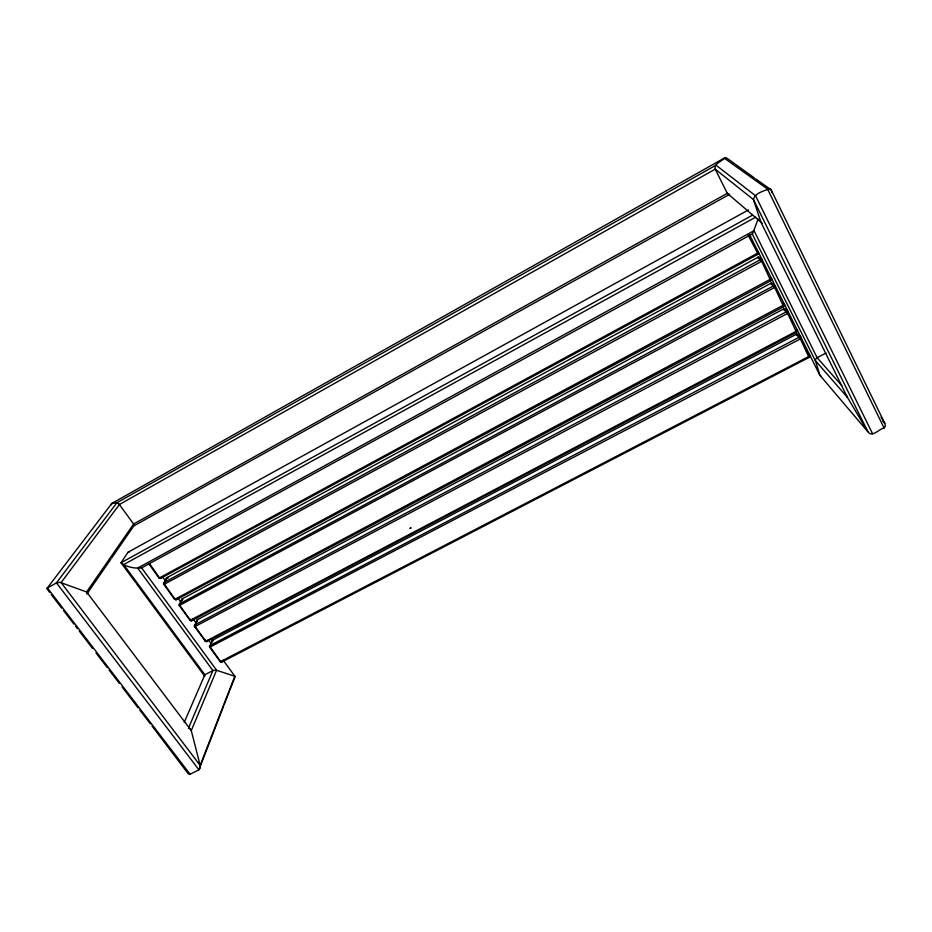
<?xml version="1.0" encoding="UTF-8"?>
<svg xmlns="http://www.w3.org/2000/svg" width="932" height="932" viewBox="0 0 932 932"><rect width="100%" height="100%" fill="white"/><g stroke="black" fill="none" stroke-linecap="round" stroke-linejoin="round"><path stroke-width="1.4" d="M196.64 622.261L197.036 621.423A1.433 1.247 19.7 0 1 197.409 619.698L783.975 308.795M159.71 578.143L149.458 563.569M175.298 599.509L164.137 583.933M190.676 620.584L179.666 605.217M205.867 641.402L194.998 626.222M220.861 661.953L210.131 646.971M182.194 600.173L181.868 600.581A1.445 1.258 21.2 0 1 182.229 598.833L771.183 283.165M761.456 260.89L770.787 280.835A1.689 1.549 -37.4 0 0 771.521 278.598L770.263 277.305M774.55 287.138L783.73 306.779L783.229 306.255M787.458 313.012L796.522 332.305L207.055 641.391A1.445 1.235 18.7 0 1 205.087 640.913L194.578 626.514A1.445 1.247 19.6 0 1 194.951 624.789L197.409 619.698A1.421 0.629 62.3 0 1 198.085 619.675M800.18 338.514L809.104 357.515L808.533 356.944M796.953 335.031C798.957 333.738 802.86 338.2 799.994 339.12L209.7 647.227A1.433 1.235 18.3 0 1 210.073 645.515L212.391 640.226M183.161 599.031A1.433 0.641 61.6 0 0 182.229 598.833L179.631 603.785A1.456 1.27 21.1 0 0 179.27 605.532L775.319 287.091L772.313 283.934M758.194 257.162L166.851 577.7L164.114 582.5A1.48 1.282 22.6 0 0 163.764 584.282L174.517 599.299L175.367 599.078L771.521 278.598M758.17 218.95L752.508 233.815L141.617 567.879C135.198 568.835 125.587 566.854 121.02 562.753L128.022 552.268L129.431 551.814M784.348 309.797C786.282 308.457 790.126 312.756 787.272 313.618L194.578 626.782L195.405 624.813M205.028 754.081L198.935 769.82L190.093 774.224L188.38 773.968L152.009 726.005M205.541 752.765L223.727 705.85M224.239 704.534L229.295 691.474M229.785 690.216L235.295 676.434L215.793 670.038L212.904 670.574L204.877 674.733L204.271 676.003L204.795 676.283L136.235 583.362M148.654 563.58L158.941 577.945L159.78 577.712L757.203 253.388L758.415 252.362L757.18 251.069M222.399 661.021L222.026 661.918A1.433 1.223 17.4 0 1 220.069 661.44L209.7 647.227L210.084 646.354M220.441 660.543L220.197 661.767L808.708 356.583L809.85 355.523L807.473 352.704M188.94 727.1L212.904 670.574L137.668 568.089L754.035 230.705L817.119 357.69L841.689 385.522M184.21 722.44L204.877 674.733L123.653 564.594L755.759 217.121M210.481 645.48L212.018 642.008A1.421 1.223 18.3 0 1 212.391 640.307L796.767 334.052M207.452 640.529L207.055 641.391A1.433 0.641 62.8 0 1 205.937 640.995L205.087 641.169L205.483 640.039M195.813 623.962L196.221 623.112M192.318 619.757L192.738 618.906M190.326 619.267L190.012 620.409L784.464 304.566A1.678 1.538 -35.1 0 1 783.672 306.721L191.899 620.607A1.456 1.258 20.1 0 1 189.907 620.118L179.27 605.532M179.713 604.705L180.144 603.878M181.006 602.223L181.437 601.396M176.987 598.717L176.544 599.544A1.468 1.27 21.5 0 1 174.54 599.055M164.684 582.675L163.741 584.527L761.269 261.508C764.065 260.797 760.71 257.22 758.986 258.071M165.139 581.871L165.593 581.067L163.1 577.723M166.047 580.263L166.502 579.471M161.446 577.409L160.98 578.213A1.48 1.282 23.1 0 1 158.964 577.712M110.908 559.072L86.862 593.964L87.643 592.903L86.594 591.96L60.032 582.337L56.456 582.861L46.763 588.395L49.501 592.239M111.712 557.918L133.73 525.986L729.069 194.602M159.512 578.05L159.78 577.712A1.456 0.664 60.8 0 0 160.98 578.213L757.588 254.483A1.713 1.573 -39.9 0 0 758.38 252.257M761.665 260.995C761.397 261.577 757.099 257.104 758.357 257.127M774.76 287.242C774.422 287.79 770.077 283.153 771.347 283.142M787.668 313.117C787.26 313.63 782.88 308.83 784.15 308.783M800.39 338.619C799.854 339.749 795.136 331.641 796.557 335.217M175.088 599.416L175.367 599.078A1.445 0.652 61.5 0 0 176.544 599.544L770.799 280.777L770.31 280.357M190.477 620.502L190.745 620.164A1.433 0.641 62.2 0 0 191.899 620.607M205.669 641.321L796.114 331.338L797.268 330.289L796.324 329.147M220.663 661.871L220.931 661.545A1.421 0.629 63.4 0 0 222.026 661.918L808.999 357.48A1.654 1.491 -31.3 0 0 809.803 355.383M884.072 428.009L885.4 426.087L884.771 423.338L771.125 189.813L769.809 188.672C764.496 190.85 754.501 192.947 753.475 199.588L760.955 222.247L847.456 397.428L867.89 431.772C872.259 437.97 879.214 428.778 884.072 428.009L767.595 189.114L724.222 158.114L111.479 503.653L111.572 504.783M796.604 334.075L796.254 334.285A1.654 1.491 -32.7 0 1 798.375 334.856M167.725 578.388L168.04 578.201A1.445 0.652 61 0 0 166.851 577.7L166.7 577.782M128.022 552.268L748.478 209.91M752.695 215.082L121.02 562.753L135.396 582.232M826.032 353.077L817.119 357.69L815.185 359.764L819.869 375.223L820.847 375.841M133.73 525.986L133.614 524.017L118.853 503.804L116.873 502.767L111.817 503.466L47.369 587.894L190.093 774.224M212.216 640.366L212.391 640.307A1.41 0.629 62.9 0 1 213.486 640.703M188.404 728.393L189.208 728.242M729.546 194.369L727.286 193.32L715.228 169.17C713.667 163.438 722.277 161.248 725.014 157.671L726.727 158.044L754.757 178.222M757.786 253.527L747.977 234.876M164.055 584.108L164.58 584.294A1.456 0.664 61 0 1 164.114 582.5L760.232 259.772A1.701 1.573 -39.1 0 1 762.434 260.377M179.585 605.392L180.097 605.579A1.445 0.652 61.7 0 1 179.631 603.785L773.327 286.007A1.689 1.549 -36.7 0 1 775.506 286.602M194.916 626.397L195.429 626.584A1.433 0.641 62.4 0 1 194.951 624.789L786.235 311.87A1.678 1.526 -34.5 0 1 788.402 312.453L788.437 312.581M210.05 647.134L210.562 647.321A1.421 0.629 63 0 1 210.073 645.515L798.957 337.349A1.666 1.503 -32.5 0 1 801.101 337.932L801.147 338.06M762.248 223.284L727.286 193.32L133.614 524.017L86.594 591.96L191.281 730.618L200.159 765.417L200.159 768.096L198.935 769.82L56.456 582.861L116.873 502.767L716.021 165.174L755.561 195.79L872.573 433.753M755.887 179.026L771.125 189.813L771.941 192.528M757.658 253.737L757.658 254.518L757.192 254.087M783.16 303.156L784.033 304.1M882.895 421.252L884.771 423.338L881.066 417.21M190.093 728.614L191.281 730.618L216.585 670.178L141.617 567.879M51.248 594.511L61.687 608.142M63.423 610.413L73.896 624.067M75.667 626.386L77.438 628.692M79.208 630.999L92.478 648.322M96.019 652.936L107.308 667.673M109.044 669.933L119.459 683.529M122.115 686.989L138.041 707.772M139.812 710.079L150.273 723.733M177.791 597.901L181.204 602.585M193.145 618.976L196.524 623.613M208.314 639.795L210.807 643.22M223.284 660.345L234.806 676.166L200.159 765.417L61.104 582.593L119.436 504.48L715.228 169.17L753.475 199.588L867.89 431.772L819.869 375.223L749.678 234.794M761.514 260.972L759.999 257.943A1.689 1.549 -39.4 0 0 757.821 257.349L757.902 257.78M774.469 286.94L772.978 283.957A1.678 1.538 -36.9 0 0 770.822 283.363L770.881 283.747M786.748 311.544L785.769 309.587A1.666 1.515 -34.7 0 0 783.626 309.005L783.952 309.983M805.586 349.302L807.019 352.168M752.229 233.897L815.185 360.381L847.456 397.428L846.943 396.147M797.221 330.161A1.666 1.515 -33.1 0 1 796.429 332.281M166.327 579.156A1.468 1.27 22.7 0 1 166.851 577.7M410.861 527.966L409.882 528.479L410.861 527.99"/></g></svg>
